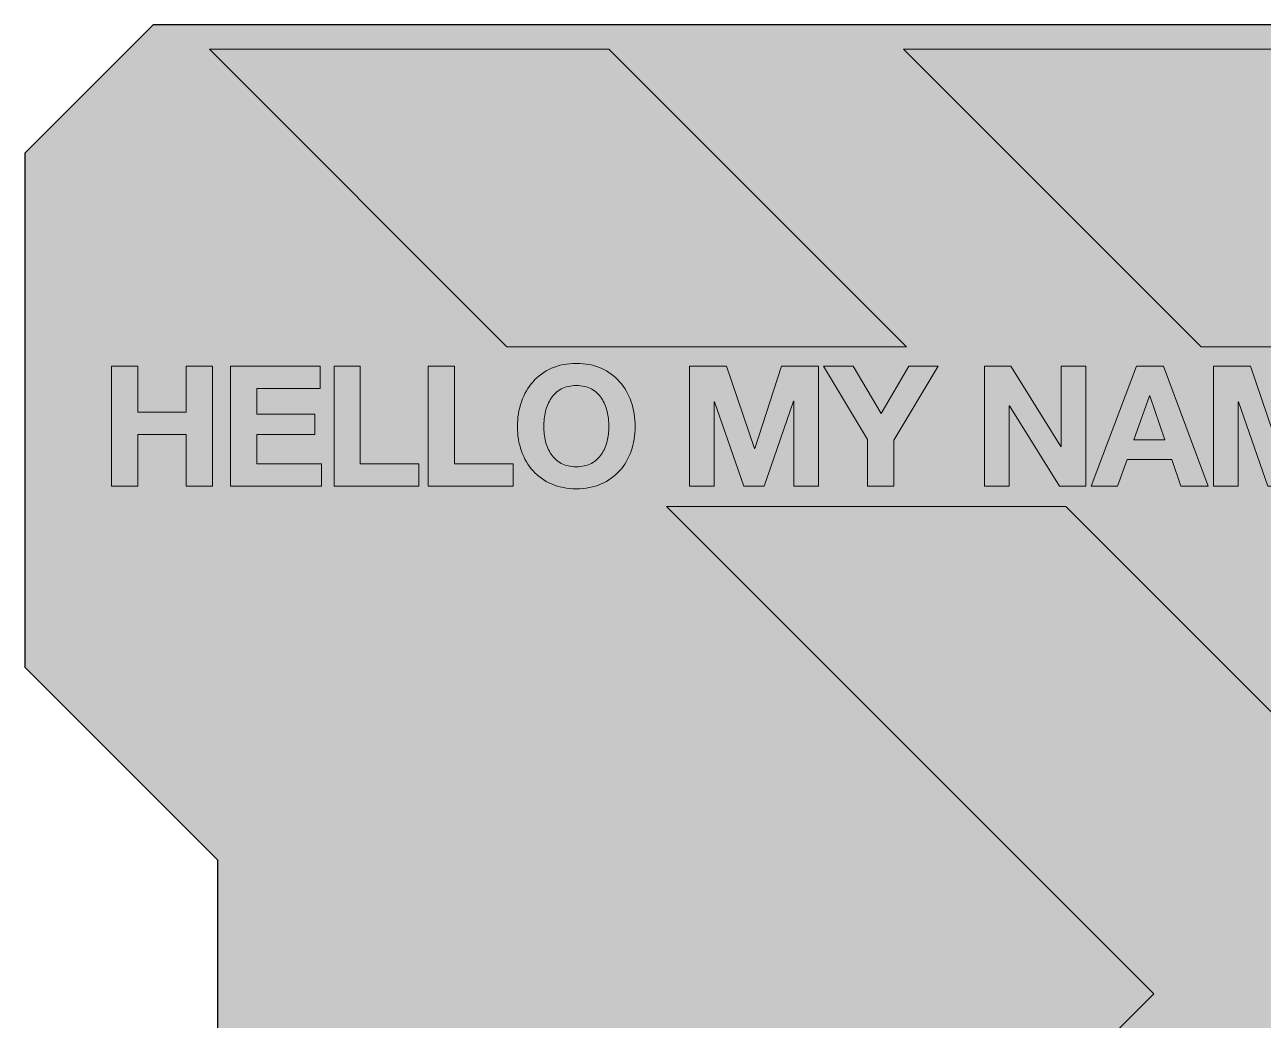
# Model space of a CAD drawing. Extents: x 111 to 722, y -668 to -170.
# Drawn here: x 111 to 421, y -419 to -169.9 of the extents above; entities that cross this region are included whole.
import ezdxf

# ---------------------------------------------------------------- set-up
doc = ezdxf.new("R2010")
doc.units = 0
doc.header["$MEASUREMENT"] = 0
for name, color, linetype, lineweight in [('background', 7, 'Continuous', 0), ('hello', 7, 'Continuous', 0), ('stripes', 7, 'Continuous', 0), ('type', 7, 'Continuous', 0)]:
    doc.layers.add(name, color=color, linetype=linetype, lineweight=lineweight)

# ---------------------------------------------------------------- blocks, each defined once
blk = doc.blocks.new('Block_0')
at = {"layer": 'hello'}
for points, knots in [([(139.29, -255.39), (139.29, -255.39), (139.29, -266.9), (139.29, -266.9), (139.29, -266.9), (151.43, -266.9), (151.43, -266.9), (151.43, -266.9), (151.43, -255.39), (151.43, -255.39), (151.43, -255.39), (158.02, -255.39), (158.02, -255.39), (158.02, -255.39), (158.02, -285.38), (158.02, -285.38), (158.02, -285.38), (151.43, -285.38), (151.43, -285.38), (151.43, -285.38), (151.43, -272.44), (151.43, -272.44), (151.43, -272.44), (139.29, -272.44), (139.29, -272.44), (139.29, -272.44), (139.29, -285.38), (139.29, -285.38), (139.29, -285.38), (132.7, -285.38), (132.7, -285.38), (132.7, -285.38), (132.7, -255.39), (132.7, -255.39), (132.7, -255.39), (139.29, -255.39), (139.29, -255.39)], [0, 0, 0, 0, 1, 1, 1, 2, 2, 2, 3, 3, 3, 4, 4, 4, 5, 5, 5, 6, 6, 6, 7, 7, 7, 8, 8, 8, 9, 9, 9, 10, 10, 10, 11, 11, 11, 12, 12, 12, 12]), ([(184.95, -255.39), (184.95, -255.39), (184.95, -260.94), (184.95, -260.94), (184.95, -260.94), (169.11, -260.94), (169.11, -260.94), (169.11, -260.94), (169.11, -267.36), (169.11, -267.36), (169.11, -267.36), (183.64, -267.36), (183.64, -267.36), (183.64, -267.36), (183.64, -272.49), (183.64, -272.49), (183.64, -272.49), (169.11, -272.49), (169.11, -272.49), (169.11, -272.49), (169.11, -279.84), (169.11, -279.84), (169.11, -279.84), (185.28, -279.84), (185.28, -279.84), (185.28, -279.84), (185.28, -285.38), (185.28, -285.38), (185.28, -285.38), (162.52, -285.38), (162.52, -285.38), (162.52, -285.38), (162.52, -255.39), (162.52, -255.39), (162.52, -255.39), (184.95, -255.39), (184.95, -255.39)], [0, 0, 0, 0, 1, 1, 1, 2, 2, 2, 3, 3, 3, 4, 4, 4, 5, 5, 5, 6, 6, 6, 7, 7, 7, 8, 8, 8, 9, 9, 9, 10, 10, 10, 11, 11, 11, 12, 12, 12, 12]), ([(195.02, -255.39), (195.02, -255.39), (195.02, -279.84), (195.02, -279.84), (195.02, -279.84), (209.64, -279.84), (209.64, -279.84), (209.64, -279.84), (209.64, -285.38), (209.64, -285.38), (209.64, -285.38), (188.43, -285.38), (188.43, -285.38), (188.43, -285.38), (188.43, -255.39), (188.43, -255.39), (188.43, -255.39), (195.02, -255.39), (195.02, -255.39)], [0, 0, 0, 0, 1, 1, 1, 2, 2, 2, 3, 3, 3, 4, 4, 4, 5, 5, 5, 6, 6, 6, 6]), ([(218.63, -255.39), (218.63, -255.39), (218.63, -279.84), (218.63, -279.84), (218.63, -279.84), (233.24, -279.84), (233.24, -279.84), (233.24, -279.84), (233.24, -285.38), (233.24, -285.38), (233.24, -285.38), (212.03, -285.38), (212.03, -285.38), (212.03, -285.38), (212.03, -255.39), (212.03, -255.39), (212.03, -255.39), (218.63, -255.39), (218.63, -255.39)], [0, 0, 0, 0, 1, 1, 1, 2, 2, 2, 3, 3, 3, 4, 4, 4, 5, 5, 5, 6, 6, 6, 6]), ([(235.34, -264.27), (236.02, -262.36), (236.98, -260.68), (238.24, -259.26), (239.5, -257.83), (241.05, -256.71), (242.88, -255.9), (244.72, -255.08), (246.78, -254.68), (249.08, -254.68), (251.4, -254.68), (253.47, -255.08), (255.29, -255.9), (257.11, -256.71), (258.65, -257.83), (259.91, -259.26), (261.17, -260.68), (262.14, -262.36), (262.81, -264.27), (263.48, -266.19), (263.82, -268.27), (263.82, -270.51), (263.82, -272.7), (263.48, -274.73), (262.81, -276.62), (262.14, -278.51), (261.17, -280.16), (259.91, -281.56), (258.65, -282.96), (257.11, -284.06), (255.29, -284.85), (253.47, -285.65), (251.4, -286.05), (249.08, -286.05), (246.78, -286.05), (244.72, -285.65), (242.88, -284.85), (241.05, -284.06), (239.5, -282.96), (238.24, -281.56), (236.98, -280.16), (236.02, -278.51), (235.34, -276.62), (234.67, -274.73), (234.34, -272.7), (234.34, -270.51), (234.34, -268.27), (234.67, -266.19), (235.34, -264.27)], [0, 0, 0, 0, 1, 1, 1, 2, 2, 2, 3, 3, 3, 4, 4, 4, 5, 5, 5, 6, 6, 6, 7, 7, 7, 8, 8, 8, 9, 9, 9, 10, 10, 10, 11, 11, 11, 12, 12, 12, 13, 13, 13, 14, 14, 14, 15, 15, 15, 16, 16, 16, 16]), ([(286.67, -255.39), (286.67, -255.39), (293.68, -276.01), (293.68, -276.01), (293.68, -276.01), (293.76, -276.01), (293.76, -276.01), (293.76, -276.01), (300.4, -255.39), (300.4, -255.39), (300.4, -255.39), (309.68, -255.39), (309.68, -255.39), (309.68, -255.39), (309.68, -285.38), (309.68, -285.38), (309.68, -285.38), (303.51, -285.38), (303.51, -285.38), (303.51, -285.38), (303.51, -264.13), (303.51, -264.13), (303.51, -264.13), (303.42, -264.13), (303.42, -264.13), (303.42, -264.13), (296.07, -285.38), (296.07, -285.38), (296.07, -285.38), (290.99, -285.38), (290.99, -285.38), (290.99, -285.38), (283.64, -264.34), (283.64, -264.34), (283.64, -264.34), (283.56, -264.34), (283.56, -264.34), (283.56, -264.34), (283.56, -285.38), (283.56, -285.38), (283.56, -285.38), (277.38, -285.38), (277.38, -285.38), (277.38, -285.38), (277.38, -255.39), (277.38, -255.39), (277.38, -255.39), (286.67, -255.39), (286.67, -255.39)], [0, 0, 0, 0, 1, 1, 1, 2, 2, 2, 3, 3, 3, 4, 4, 4, 5, 5, 5, 6, 6, 6, 7, 7, 7, 8, 8, 8, 9, 9, 9, 10, 10, 10, 11, 11, 11, 12, 12, 12, 13, 13, 13, 14, 14, 14, 15, 15, 15, 16, 16, 16, 16]), ([(310.94, -255.39), (310.94, -255.39), (318.33, -255.39), (318.33, -255.39), (318.33, -255.39), (325.35, -267.24), (325.35, -267.24), (325.35, -267.24), (332.32, -255.39), (332.32, -255.39), (332.32, -255.39), (339.67, -255.39), (339.67, -255.39), (339.67, -255.39), (328.54, -273.87), (328.54, -273.87), (328.54, -273.87), (328.54, -285.38), (328.54, -285.38), (328.54, -285.38), (321.95, -285.38), (321.95, -285.38), (321.95, -285.38), (321.95, -273.7), (321.95, -273.7), (321.95, -273.7), (310.94, -255.39), (310.94, -255.39)], [0, 0, 0, 0, 1, 1, 1, 2, 2, 2, 3, 3, 3, 4, 4, 4, 5, 5, 5, 6, 6, 6, 7, 7, 7, 8, 8, 8, 9, 9, 9, 9]), ([(357.82, -255.39), (357.82, -255.39), (370.33, -275.51), (370.33, -275.51), (370.33, -275.51), (370.42, -275.51), (370.42, -275.51), (370.42, -275.51), (370.42, -255.39), (370.42, -255.39), (370.42, -255.39), (376.59, -255.39), (376.59, -255.39), (376.59, -255.39), (376.59, -285.38), (376.59, -285.38), (376.59, -285.38), (370, -285.38), (370, -285.38), (370, -285.38), (357.52, -265.3), (357.52, -265.3), (357.52, -265.3), (357.44, -265.3), (357.44, -265.3), (357.44, -265.3), (357.44, -285.38), (357.44, -285.38), (357.44, -285.38), (351.26, -285.38), (351.26, -285.38), (351.26, -285.38), (351.26, -255.39), (351.26, -255.39), (351.26, -255.39), (357.82, -255.39), (357.82, -255.39)], [0, 0, 0, 0, 1, 1, 1, 2, 2, 2, 3, 3, 3, 4, 4, 4, 5, 5, 5, 6, 6, 6, 7, 7, 7, 8, 8, 8, 9, 9, 9, 10, 10, 10, 11, 11, 11, 12, 12, 12, 12]), ([(396.04, -255.39), (396.04, -255.39), (407.25, -285.38), (407.25, -285.38), (407.25, -285.38), (400.4, -285.38), (400.4, -285.38), (400.4, -285.38), (398.14, -278.7), (398.14, -278.7), (398.14, -278.7), (386.92, -278.7), (386.92, -278.7), (386.92, -278.7), (384.57, -285.38), (384.57, -285.38), (384.57, -285.38), (377.93, -285.38), (377.93, -285.38), (377.93, -285.38), (389.27, -255.39), (389.27, -255.39), (389.27, -255.39), (396.04, -255.39), (396.04, -255.39)], [0, 0, 0, 0, 1, 1, 1, 2, 2, 2, 3, 3, 3, 4, 4, 4, 5, 5, 5, 6, 6, 6, 7, 7, 7, 8, 8, 8, 8]), ([(417.83, -255.39), (417.83, -255.39), (424.85, -276.01), (424.85, -276.01), (424.85, -276.01), (424.93, -276.01), (424.93, -276.01), (424.93, -276.01), (431.57, -255.39), (431.57, -255.39), (431.57, -255.39), (440.85, -255.39), (440.85, -255.39), (440.85, -255.39), (440.85, -285.38), (440.85, -285.38), (440.85, -285.38), (434.67, -285.38), (434.67, -285.38), (434.67, -285.38), (434.67, -264.13), (434.67, -264.13), (434.67, -264.13), (434.59, -264.13), (434.59, -264.13), (434.59, -264.13), (427.24, -285.38), (427.24, -285.38), (427.24, -285.38), (422.16, -285.38), (422.16, -285.38), (422.16, -285.38), (414.81, -264.34), (414.81, -264.34), (414.81, -264.34), (414.72, -264.34), (414.72, -264.34), (414.72, -264.34), (414.72, -285.38), (414.72, -285.38), (414.72, -285.38), (408.55, -285.38), (408.55, -285.38), (408.55, -285.38), (408.55, -255.39), (408.55, -255.39), (408.55, -255.39), (417.83, -255.39), (417.83, -255.39)], [0, 0, 0, 0, 1, 1, 1, 2, 2, 2, 3, 3, 3, 4, 4, 4, 5, 5, 5, 6, 6, 6, 7, 7, 7, 8, 8, 8, 9, 9, 9, 10, 10, 10, 11, 11, 11, 12, 12, 12, 13, 13, 13, 14, 14, 14, 15, 15, 15, 16, 16, 16, 16]), ([(241.37, -274.19), (241.66, -275.38), (242.13, -276.45), (242.78, -277.4), (243.42, -278.35), (244.26, -279.11), (245.3, -279.69), (246.33, -280.26), (247.59, -280.55), (249.08, -280.55), (250.56, -280.55), (251.82, -280.26), (252.86, -279.69), (253.89, -279.11), (254.73, -278.35), (255.38, -277.4), (256.02, -276.45), (256.49, -275.38), (256.78, -274.19), (257.08, -273), (257.23, -271.77), (257.23, -270.51), (257.23, -269.2), (257.08, -267.92), (256.78, -266.69), (256.49, -265.46), (256.02, -264.36), (255.38, -263.39), (254.73, -262.43), (253.89, -261.66), (252.86, -261.08), (251.82, -260.51), (250.56, -260.22), (249.08, -260.22), (247.59, -260.22), (246.33, -260.51), (245.3, -261.08), (244.26, -261.66), (243.42, -262.43), (242.78, -263.39), (242.13, -264.36), (241.66, -265.46), (241.37, -266.69), (241.08, -267.92), (240.93, -269.2), (240.93, -270.51), (240.93, -271.77), (241.08, -273), (241.37, -274.19)], [0, 0, 0, 0, 1, 1, 1, 2, 2, 2, 3, 3, 3, 4, 4, 4, 5, 5, 5, 6, 6, 6, 7, 7, 7, 8, 8, 8, 9, 9, 9, 10, 10, 10, 11, 11, 11, 12, 12, 12, 13, 13, 13, 14, 14, 14, 15, 15, 15, 16, 16, 16, 16]), ([(396.41, -273.79), (396.41, -273.79), (392.63, -262.78), (392.63, -262.78), (392.63, -262.78), (392.55, -262.78), (392.55, -262.78), (392.55, -262.78), (388.64, -273.79), (388.64, -273.79), (388.64, -273.79), (396.41, -273.79), (396.41, -273.79)], [0, 0, 0, 0, 1, 1, 1, 2, 2, 2, 3, 3, 3, 4, 4, 4, 4])]:
    blk.add_open_spline(points, degree=3, knots=knots, dxfattribs=at)
blk = doc.blocks.new('Block_2')
at = {"layer": 'stripes'}
for points in [[(331.68, -250.54), (257.22, -176.07), (157.25, -176.07), (231.72, -250.54)], [(271.66, -290.48), (393.6, -412.41), (146.21, -659.79), (246.18, -659.79), (493.55, -412.41), (371.62, -290.48)]]:
    blk.add_lwpolyline(points, close=True, dxfattribs=at)
blk = doc.blocks.new('Block_3')
at = {"layer": 'stripes'}
blk.add_lwpolyline([(505.41, -250.54), (430.94, -176.07), (330.98, -176.07), (405.45, -250.54)], close=True, dxfattribs=at)
blk = doc.blocks.new('Block_1')
at = {"layer": 'stripes'}
for name in ['Block_2', 'Block_3']:
    blk.add_blockref(name, (0, 0), dxfattribs=at)

msp = doc.modelspace()

# ---------------------------------------------------------------- hatches: boundary and pattern name
at = {"layer": 'background', "true_color": 0x181d4e, "transparency": 33554687}
h = msp.add_hatch(color=179, dxfattribs=at)
h.dxf.hatch_style = 2
h.paths.add_polyline_path([(641.39, -668.16), (673.53, -636.01), (673.53, -523.51), (721.75, -475.3), (721.75, -378.87), (673.53, -330.66), (673.53, -202.08), (641.39, -169.94), (143.18, -169.94), (111.03, -202.08), (111.03, -330.66), (159.25, -378.87), (159.25, -475.3), (111.03, -523.51), (111.03, -636.01), (143.18, -668.16)])

# ---------------------------------------------------------------- linework, layer by layer
at = {"layer": 'background', "color": 133, "lineweight": 25, "true_color": 0x39c0c4}
msp.add_lwpolyline([(641.39, -668.16), (673.53, -636.01), (673.53, -523.51), (721.75, -475.3), (721.75, -378.87), (673.53, -330.66), (673.53, -202.08), (641.39, -169.94), (143.18, -169.94), (111.03, -202.08), (111.03, -330.66), (159.25, -378.87), (159.25, -475.3), (111.03, -523.51), (111.03, -636.01), (143.18, -668.16)], close=True, dxfattribs=at)
at = {"layer": 'type'}
msp.add_lwpolyline([(641.39, -668.16), (673.53, -636.01), (673.53, -523.51), (721.75, -475.3), (721.75, -378.87), (673.53, -330.66), (673.53, -202.08), (641.39, -169.94), (143.18, -169.94), (111.03, -202.08), (111.03, -330.66), (159.25, -378.87), (159.25, -475.3), (111.03, -523.51), (111.03, -636.01), (143.18, -668.16)], close=True, dxfattribs=at)

# ---------------------------------------------------------------- block references
at = {"layer": 'hello'}
msp.add_blockref('Block_0', (0, 0), dxfattribs=at)
at = {"layer": 'stripes'}
msp.add_blockref('Block_1', (0, 0), dxfattribs=at)

doc.saveas('drawing.dxf')
